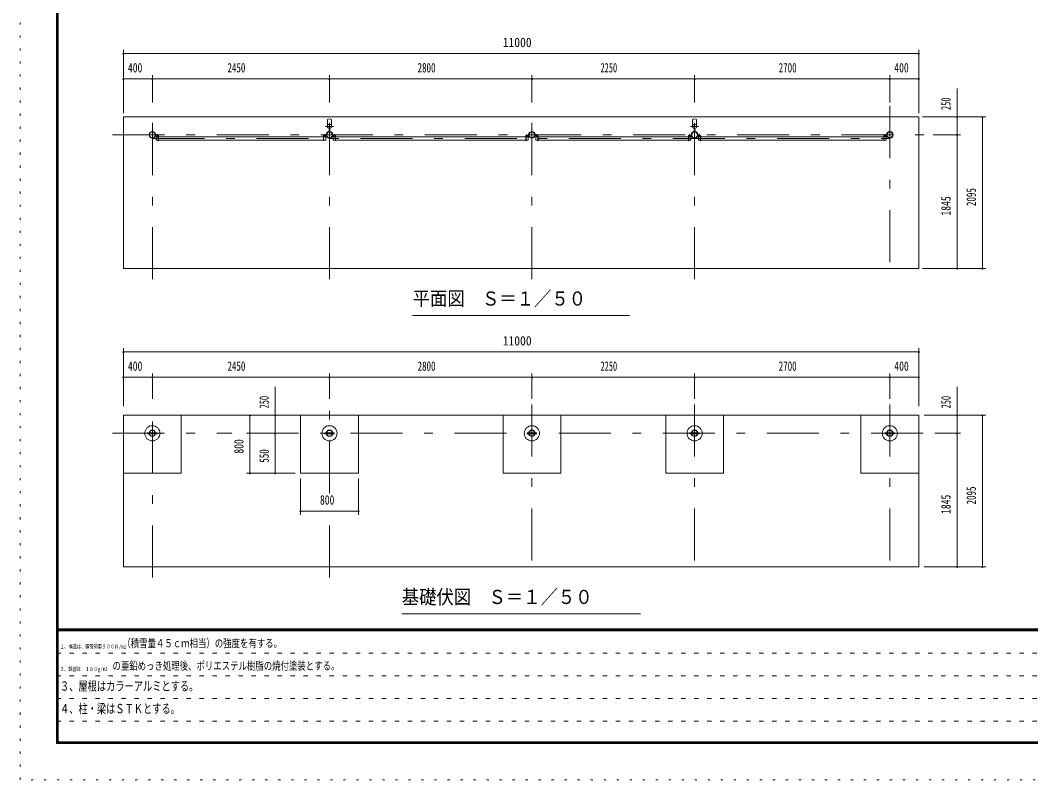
# Model space of a CAD drawing. Units: millimetres, scale not verified, with parts at other scales. Extents: x -25848 to 25858, y -10500 to 10500.
# Drawn here: x -3842 to 10136, y -10500 to 0 of the extents above; entities that cross this region are included whole.
import ezdxf
from ezdxf.enums import TextEntityAlignment as Align

# ---------------------------------------------------------------- set-up
doc = ezdxf.new("R2010")
doc.units = ezdxf.units.MM
doc.header["$LTSCALE"] = 60
for name, pattern in [('USER1', [3, 1, -2]), ('USER3', [24, 12, -5, 2, -5]), ('USER4', [3, 0.5, -2.5])]:
    doc.linetypes.add(name, pattern=pattern)
doc.layers.add('0-1_0-F', color=7, linetype='Continuous')
for name, color, linetype, lineweight in [('0-2_1-05BOLD', 7, 'Continuous', 18), ('0-3_1-25CENTER', 3, 'USER3', 18), ('0-5_1-55DIM', 3, 'Continuous', 18), ('0-C_F-F', 5, 'Continuous', 18), ('0-D_F-E_J_ADD', 5, 'USER4', 18)]:
    doc.layers.add(name, color=color, linetype=linetype, lineweight=lineweight)
doc.styles.add('ＭＳ ゴシック', font='')
doc.styles.get('ＭＳ ゴシック').set_extended_font_data('MS Gothic')

msp = doc.modelspace()

# ---------------------------------------------------------------- linework, layer by layer
at = {"layer": '0-2_1-05BOLD'}
for p, q in [((408.22, -1457.81), (408.22, -1373.23)), ((463.22, -1457.81), (463.22, -1373.23)), ((5458.23, -1457.81), (5458.23, -1373.23)), ((5513.22, -1457.81), (5513.22, -1373.23)), ((431.12, -1496.06), (431.12, -1539.41)), ((432.72, -1494.67), (432.72, -1540.88)), ((438.72, -1494.67), (438.72, -1540.88)), ((440.32, -1496.06), (440.32, -1539.41)), ((5481.12, -1496.06), (5481.12, -1539.41)), ((5482.72, -1494.67), (5482.72, -1540.88)), ((5488.72, -1494.67), (5488.72, -1540.88)), ((5490.32, -1496.06), (5490.32, -1539.41)), ((-1969.73, -1593.33), (-1969.73, -1573.33)), ((-1934.93, -1595.33), (-1964.53, -1595.33)), ((-1964.53, -1598.53), (-1934.93, -1598.53)), ((-1932.93, -1655.83), (-1961.78, -1655.83)), ((-1932.93, -1600.53), (-1932.93, -1666.33)), ((-1929.73, -1666.33), (-1932.93, -1666.33)), ((-1929.73, -1600.53), (-1929.73, -1666.33)), ((351.17, -1613.13), (-1929.73, -1613.13)), ((351.17, -1655.83), (-1929.73, -1655.83)), ((351.17, -1600.53), (351.17, -1666.33)), ((351.17, -1666.33), (354.37, -1666.33)), ((354.37, -1600.53), (354.37, -1666.33)), ((354.37, -1655.83), (383.22, -1655.83)), ((356.37, -1595.33), (385.97, -1595.33)), ((385.97, -1598.53), (356.37, -1598.53)), ((387.97, -1573.33), (391.17, -1573.33)), ((387.97, -1593.33), (387.97, -1573.33)), ((391.17, -1593.33), (391.17, -1573.33)), ((480.27, -1593.33), (480.27, -1573.33)), ((515.07, -1595.33), (485.47, -1595.33)), ((485.47, -1598.53), (515.07, -1598.53)), ((488.22, -1613.13), (488.22, -1655.83)), ((517.07, -1613.13), (488.22, -1613.13)), ((517.07, -1655.83), (488.22, -1655.83)), ((517.07, -1600.53), (517.07, -1666.33)), ((520.27, -1666.33), (517.07, -1666.33)), ((520.27, -1600.53), (520.27, -1666.33)), ((520.27, -1613.13), (3151.17, -1613.13)), ((520.27, -1655.83), (3151.17, -1655.83)), ((3154.37, -1600.53), (3154.37, -1666.33)), ((3154.37, -1655.83), (3183.22, -1655.83)), ((3156.37, -1595.33), (3185.97, -1595.33)), ((3185.97, -1598.53), (3156.37, -1598.53)), ((3191.17, -1593.33), (3191.17, -1573.33)), ((3280.27, -1593.33), (3280.27, -1573.33)), ((3283.47, -1573.33), (3280.27, -1573.33)), ((3283.47, -1593.33), (3283.47, -1573.33)), ((3315.07, -1595.33), (3285.47, -1595.33)), ((3285.47, -1598.53), (3315.07, -1598.53)), ((3317.07, -1613.13), (3288.22, -1613.13)), ((3288.22, -1613.13), (3288.22, -1655.83)), ((3317.07, -1655.83), (3288.22, -1655.83)), ((3317.07, -1600.53), (3317.07, -1666.33)), ((3320.27, -1666.33), (3317.07, -1666.33)), ((3320.27, -1600.53), (3320.27, -1666.33)), ((3320.27, -1613.13), (5401.17, -1613.13)), ((3320.27, -1655.83), (5401.17, -1655.83)), ((5404.37, -1600.53), (5404.37, -1666.33)), ((5404.37, -1655.83), (5433.22, -1655.83)), ((5406.37, -1595.33), (5435.97, -1595.33)), ((5435.97, -1598.53), (5406.37, -1598.53)), ((5441.17, -1593.33), (5441.17, -1573.33)), ((5530.27, -1593.33), (5530.27, -1573.33)), ((5533.47, -1573.33), (5530.27, -1573.33)), ((5533.47, -1593.33), (5533.47, -1573.33)), ((5565.07, -1595.33), (5535.47, -1595.33)), ((5535.47, -1598.53), (5565.07, -1598.53)), ((5538.22, -1613.13), (5538.22, -1655.83)), ((5567.07, -1613.13), (5538.22, -1613.13)), ((5567.07, -1655.83), (5538.22, -1655.83)), ((5567.07, -1600.53), (5567.07, -1666.33)), ((5570.27, -1666.33), (5567.07, -1666.33)), ((5570.27, -1600.53), (5570.27, -1666.33)), ((8101.17, -1613.13), (5570.27, -1613.13)), ((8101.17, -1655.83), (5570.27, -1655.83)), ((8101.17, -1600.53), (8101.17, -1666.33)), ((8101.17, -1666.33), (8104.38, -1666.33)), ((8104.38, -1600.53), (8104.38, -1666.33)), ((8104.38, -1613.13), (8133.22, -1613.13)), ((8104.38, -1655.83), (8133.22, -1655.83)), ((8106.37, -1595.33), (8135.97, -1595.33)), ((8135.97, -1598.53), (8106.37, -1598.53)), ((8133.22, -1613.13), (8133.22, -1655.83)), ((8141.17, -1593.33), (8141.17, -1573.33)), ((-2414.27, -5460.33), (8585.72, -5460.33)), ((-2414.27, -7555.33), (-2414.27, -5460.33)), ((35.73, -6260.33), (35.73, -5460.33)), ((835.73, -6260.33), (835.73, -5460.33)), ((2835.72, -6260.33), (2835.72, -5460.33)), ((3635.73, -6260.33), (3635.73, -5460.33)), ((5085.72, -6260.33), (5085.72, -5460.33)), ((5885.73, -6260.33), (5885.73, -5460.33)), ((7785.73, -6260.33), (7785.73, -5460.33)), ((8585.72, -5460.33), (8585.72, -7555.33)), ((8585.73, -6260.33), (8585.73, -5460.33)), ((-2079.27, -5703.83), (-2058.35, -5703.83)), ((-2079.27, -5716.83), (-2079.27, -5703.83)), ((-2079.27, -5716.83), (-2058.35, -5716.83)), ((-2054.09, -5703.83), (-1974.45, -5703.83)), ((-2054.09, -5716.83), (-1974.45, -5716.83)), ((-1970.2, -5703.83), (-1949.27, -5703.83)), ((-1970.2, -5716.83), (-1949.27, -5716.83)), ((-1949.27, -5716.83), (-1949.27, -5703.83)), ((370.73, -5716.83), (370.73, -5703.83)), ((370.73, -5703.83), (391.65, -5703.83)), ((370.73, -5716.83), (391.65, -5716.83)), ((395.91, -5703.83), (475.55, -5703.83)), ((395.91, -5716.83), (475.55, -5716.83)), ((479.8, -5703.83), (500.73, -5703.83)), ((3170.72, -5716.83), (3170.72, -5703.83)), ((3170.72, -5703.83), (3191.65, -5703.83)), ((3170.72, -5716.83), (3191.65, -5716.83)), ((3195.9, -5703.83), (3275.55, -5703.83)), ((3195.9, -5716.83), (3275.55, -5716.83)), ((3279.8, -5703.83), (3300.73, -5703.83)), ((5420.72, -5703.83), (5441.65, -5703.83)), ((5420.72, -5716.83), (5420.72, -5703.83)), ((5420.72, -5716.83), (5441.65, -5716.83)), ((5445.9, -5703.83), (5525.55, -5703.83)), ((5445.9, -5716.83), (5525.55, -5716.83)), ((5529.8, -5703.83), (5550.73, -5703.83)), ((8120.73, -5703.83), (8141.65, -5703.83)), ((8120.73, -5716.83), (8120.73, -5703.83)), ((8120.73, -5716.83), (8141.65, -5716.83)), ((8145.91, -5703.83), (8225.55, -5703.83)), ((8145.91, -5716.83), (8225.55, -5716.83)), ((8229.8, -5703.83), (8250.73, -5703.83)), ((8229.8, -5716.83), (8250.73, -5716.83)), ((8250.73, -5716.83), (8250.73, -5703.83)), ((35.73, -6260.33), (835.73, -6260.33)), ((2835.72, -6260.33), (3635.73, -6260.33)), ((5085.72, -6260.33), (5885.73, -6260.33)), ((7785.73, -6260.33), (8585.73, -6260.33)), ((8585.72, -7555.33), (-2414.27, -7555.33))]:
    msp.add_line(p, q, dxfattribs=at)
msp.add_lwpolyline([(-2414.28, -3430.33), (-2414.28, -1335.33), (8585.72, -1335.33), (8585.72, -3430.33)], close=True, dxfattribs=at)
for points in [[(-1966.53, -1593.33), (-1966.53, -1573.33), (-1969.73, -1573.33)], [(-1932.93, -1613.13), (-1961.78, -1613.13), (-1961.78, -1655.83)], [(354.37, -1613.13), (383.22, -1613.13), (383.22, -1655.83)], [(483.47, -1593.33), (483.47, -1573.33), (480.27, -1573.33)], [(3151.17, -1600.53), (3151.17, -1666.33), (3154.37, -1666.33)], [(3154.37, -1613.13), (3183.22, -1613.13), (3183.22, -1655.83)], [(3187.97, -1593.33), (3187.97, -1573.33), (3191.17, -1573.33)], [(5401.17, -1600.53), (5401.17, -1666.33), (5404.37, -1666.33)], [(5404.37, -1613.13), (5433.22, -1613.13), (5433.22, -1655.83)], [(5437.97, -1593.33), (5437.97, -1573.33), (5441.17, -1573.33)], [(8137.97, -1593.33), (8137.97, -1573.33), (8141.17, -1573.33)], [(-2414.27, -6260.33), (-1614.27, -6260.33), (-1614.27, -5460.33)], [(479.8, -5716.83), (500.73, -5716.83), (500.73, -5703.83)], [(3279.8, -5716.83), (3300.73, -5716.83), (3300.73, -5703.83)], [(5529.8, -5716.83), (5550.73, -5716.83), (5550.73, -5703.83)]]:
    msp.add_lwpolyline(points, dxfattribs=at)
for centre, radius in [((435.72, -1467.33), 27.5), ((435.72, -1435.98), 2.25), ((5485.72, -1467.33), 27.5), ((5485.72, -1435.98), 2.25), ((-2014.28, -1585.33), 44.55), ((-2014.28, -1585.33), 40.35), ((435.72, -1585.33), 44.55), ((435.72, -1585.33), 40.35), ((435.72, -1633.73), 2.25), ((3235.72, -1585.33), 44.55), ((3235.72, -1585.33), 40.35), ((5485.72, -1585.33), 44.55), ((5485.72, -1585.33), 40.35), ((5485.72, -1633.73), 2.25), ((8185.72, -1585.33), 44.55), ((8185.72, -1585.33), 40.35), ((-2014.27, -5710.33), 105), ((-2014.27, -5710.33), 44.55), ((-2014.27, -5710.33), 40.35), ((435.73, -5710.33), 105), ((435.73, -5710.33), 44.55), ((435.73, -5710.33), 40.35), ((3235.72, -5710.33), 105), ((3235.72, -5710.33), 44.55), ((3235.72, -5710.33), 40.35), ((5485.72, -5710.33), 105), ((5485.72, -5710.33), 44.55), ((5485.72, -5710.33), 40.35), ((8185.73, -5710.33), 105), ((8185.73, -5710.33), 44.55), ((8185.73, -5710.33), 40.35)]:
    msp.add_circle(centre, radius, dxfattribs=at)
for centre, radius, start, end in [((435.72, -1408.72), 44.9, 52.23546, 127.76454), ((5485.72, -1408.72), 44.9, 52.23546, 127.76454), ((435.72, -1467.33), 29.1, 90, 260.90512), ((435.72, -1484.73), 44.9, 109.58864, 127.76454), ((435.72, -1435.98), 3.85, 270, 218.65778), ((435.72, -1467.33), 29.1, 279.09488, 84.06984), ((435.72, -1484.73), 44.9, 52.23546, 70.41136), ((5485.72, -1467.33), 29.1, 90, 260.90512), ((5485.72, -1484.73), 44.9, 109.58864, 127.76454), ((5485.72, -1435.98), 3.85, 270, 218.65778), ((5485.72, -1467.33), 29.1, 279.09488, 84.06984), ((5485.72, -1484.73), 44.9, 52.23546, 70.41136), ((-1964.53, -1593.33), 5.2, 180, 270), ((-1964.53, -1593.33), 2, 180, 270), ((-1934.93, -1600.53), 5.2, 0, 90), ((-1934.93, -1600.53), 2, 0, 90), ((356.37, -1600.53), 5.2, 90, 180), ((356.37, -1600.53), 2, 90, 180), ((385.97, -1593.33), 2, 270, 0), ((385.97, -1593.33), 5.2, 270, 0), ((435.72, -1585.33), 46.15, 95.72713, 270.00108), ((435.72, -1633.73), 3.85, 142.09248, 90), ((435.72, -1585.33), 46.15, 273.78915, 84.28163), ((485.47, -1593.33), 5.2, 180, 270), ((485.47, -1593.33), 2, 180, 270), ((515.07, -1600.53), 5.2, 0, 90), ((515.07, -1600.53), 2, 0, 90), ((3156.37, -1600.53), 5.2, 90, 180), ((3156.37, -1600.53), 2, 90, 180), ((3185.97, -1593.33), 2, 270, 0), ((3185.97, -1593.33), 5.2, 270, 0), ((3285.47, -1593.33), 5.2, 180, 270), ((3285.47, -1593.33), 2, 180, 270), ((3315.07, -1600.53), 5.2, 0, 90), ((3315.07, -1600.53), 2, 0, 90), ((5406.37, -1600.53), 5.2, 90, 180), ((5406.37, -1600.53), 2, 90, 180), ((5435.97, -1593.33), 2, 270, 0), ((5435.97, -1593.33), 5.2, 270, 0), ((5485.72, -1585.33), 46.15, 95.72713, 270.00108), ((5485.72, -1633.73), 3.85, 142.09248, 90), ((5485.72, -1585.33), 46.15, 273.78915, 84.28163), ((5535.47, -1593.33), 5.2, 180, 270), ((5535.47, -1593.33), 2, 180, 270), ((5565.07, -1600.53), 5.2, 0, 90), ((5565.07, -1600.53), 2, 0, 90), ((8106.37, -1600.53), 5.2, 90, 180), ((8106.37, -1600.53), 2, 90, 180), ((8135.97, -1593.33), 2, 270, 0), ((8135.97, -1593.33), 5.2, 270, 0)]:
    msp.add_arc(centre, radius, start, end, dxfattribs=at)
at = {"layer": '0-3_1-25CENTER'}
for p, q in [((-2014.28, -3580.33), (-2014.28, -1185.33)), ((435.72, -3580.33), (435.72, -1185.33)), ((3235.72, -3580.33), (3235.72, -1185.33)), ((5485.72, -3580.33), (5485.72, -1185.33)), ((8185.72, -1185.33), (8185.72, -3580.33)), ((380.72, -1467.33), (490.72, -1467.33)), ((446.48, -1517.8), (424.96, -1517.8)), ((5430.72, -1467.33), (5540.72, -1467.33)), ((5496.49, -1517.8), (5474.96, -1517.8)), ((-2564.28, -1585.33), (8735.72, -1585.33)), ((-2014.28, -1634.48), (8185.72, -1634.48)), ((-1944.73, -1576.33), (-1944.73, -1618.13)), ((366.17, -1576.33), (366.17, -1618.13)), ((505.27, -1576.33), (505.27, -1618.13)), ((3166.17, -1576.33), (3166.17, -1618.13)), ((3305.27, -1576.33), (3305.27, -1618.13)), ((5416.17, -1576.33), (5416.17, -1618.13)), ((5555.27, -1576.33), (5555.27, -1618.13)), ((8116.17, -1576.33), (8116.17, -1618.13)), ((-2014.27, -7705.33), (-2014.27, -5310.33)), ((435.73, -6538.73), (435.73, -5310.33)), ((3235.72, -5310.33), (3235.72, -7705.33)), ((5485.72, -5310.33), (5485.72, -7705.33)), ((8185.73, -5310.33), (8185.73, -7705.33)), ((-2564.27, -5710.33), (-917.11, -5710.33)), ((-714.27, -5710.33), (8735.72, -5710.33)), ((435.73, -7705.33), (435.73, -6735.33))]:
    msp.add_line(p, q, dxfattribs=at)
at = {"layer": '0-5_1-55DIM'}
for p, q in [((-2414.28, -410.33), (-2414.28, -1285.33)), ((8585.72, -410.33), (8585.72, -1285.33)), ((-2404.28, -460.33), (-2424.28, -460.33)), ((-2414.28, -460.33), (8585.72, -460.33)), ((8595.72, -460.33), (8575.72, -460.33)), ((-2404.28, -810.33), (-2424.28, -810.33)), ((-2414.28, -810.33), (-2014.28, -810.33)), ((-2004.28, -810.33), (-2024.28, -810.33)), ((-2014.28, -760.33), (-2014.28, -1135.33)), ((-2014.28, -810.33), (435.72, -810.33)), ((445.72, -810.33), (425.72, -810.33)), ((435.72, -760.33), (435.72, -1135.33)), ((435.72, -810.33), (3235.72, -810.33)), ((3245.72, -810.33), (3225.72, -810.33)), ((3235.72, -760.33), (3235.72, -1135.33)), ((3235.72, -810.33), (5485.72, -810.33)), ((5495.72, -810.33), (5475.72, -810.33)), ((5485.72, -760.33), (5485.72, -1135.33)), ((5485.72, -810.33), (8185.72, -810.33)), ((8195.72, -810.33), (8175.72, -810.33)), ((8185.72, -760.33), (8185.72, -1135.33)), ((8185.72, -810.33), (8585.72, -810.33)), ((8595.72, -810.33), (8575.72, -810.33)), ((9115.72, -1335.33), (9115.72, -942.83)), ((9515.72, -1335.33), (8635.72, -1335.33)), ((9125.72, -1335.33), (9105.72, -1335.33)), ((9115.72, -1585.33), (9115.72, -1335.33)), ((9475.72, -1335.33), (9455.72, -1335.33)), ((9465.72, -3430.33), (9465.72, -1335.33)), ((9165.72, -1585.33), (8785.72, -1585.33)), ((9125.72, -1585.33), (9105.72, -1585.33)), ((9115.72, -3430.33), (9115.72, -1585.33)), ((9515.72, -3430.33), (8635.72, -3430.33)), ((9125.72, -3430.33), (9105.72, -3430.33)), ((9475.72, -3430.33), (9455.72, -3430.33)), ((1585.72, -4080.33), (4585.72, -4080.33)), ((-2404.27, -4585.33), (-2424.27, -4585.33)), ((-2414.27, -4535.33), (-2414.27, -5335.33)), ((-2414.27, -4585.33), (8585.72, -4585.33)), ((8595.72, -4585.33), (8575.72, -4585.33)), ((8585.72, -4535.33), (8585.72, -5335.33)), ((-2014.27, -5235.33), (-2014.27, -4885.33)), ((435.73, -5235.33), (435.73, -4885.33)), ((3235.72, -5235.33), (3235.72, -4885.33)), ((5485.72, -5235.33), (5485.72, -4885.33)), ((8185.73, -5235.33), (8185.73, -4885.33)), ((-2404.27, -4935.33), (-2424.27, -4935.33)), ((-2414.27, -4935.33), (8585.72, -4935.33)), ((-2004.27, -4935.33), (-2024.27, -4935.33)), ((445.73, -4935.33), (425.73, -4935.33)), ((3245.72, -4935.33), (3225.72, -4935.33)), ((5495.72, -4935.33), (5475.72, -4935.33)), ((8195.73, -4935.33), (8175.73, -4935.33)), ((8595.72, -4935.33), (8575.72, -4935.33)), ((-314.27, -5067.83), (-314.27, -6260.33)), ((9115.72, -7555.33), (9115.72, -5067.83)), ((-654.27, -5460.33), (-674.27, -5460.33)), ((-664.27, -5460.33), (-664.27, -6260.33)), ((-304.27, -5460.33), (-324.27, -5460.33)), ((8660.72, -5460.33), (9515.72, -5460.33)), ((9125.72, -5460.33), (9105.72, -5460.33)), ((9475.72, -5460.33), (9455.72, -5460.33)), ((9465.72, -5460.33), (9465.72, -7555.33)), ((-304.27, -5710.33), (-324.27, -5710.33)), ((8810.72, -5710.33), (9165.72, -5710.33)), ((9125.72, -5710.33), (9105.72, -5710.33)), ((-39.27, -6260.33), (-714.27, -6260.33)), ((-654.27, -6260.33), (-674.27, -6260.33)), ((-304.27, -6260.33), (-324.27, -6260.33)), ((35.73, -6335.33), (35.73, -6835.33)), ((835.73, -6335.33), (835.73, -6835.33)), ((45.73, -6785.33), (25.73, -6785.33)), ((35.73, -6785.33), (835.73, -6785.33)), ((845.73, -6785.33), (825.73, -6785.33)), ((8660.72, -7555.33), (9515.72, -7555.33)), ((9125.72, -7555.33), (9105.72, -7555.33)), ((9475.72, -7555.33), (9455.72, -7555.33)), ((4735.72, -8205.33), (1435.72, -8205.33))]:
    msp.add_line(p, q, dxfattribs=at)
for centre in [(-2414.28, -460.33), (8585.72, -460.33), (-2414.28, -810.33), (-2014.28, -810.33), (435.72, -810.33), (3235.72, -810.33), (5485.72, -810.33), (8185.72, -810.33), (8585.72, -810.33), (9115.72, -1335.33), (9465.72, -1335.33), (9115.72, -1585.33), (9115.72, -3430.33), (9465.72, -3430.33), (-2414.27, -4585.33), (8585.72, -4585.33), (-2414.27, -4935.33), (-2014.27, -4935.33), (435.73, -4935.33), (3235.72, -4935.33), (5485.72, -4935.33), (8185.73, -4935.33), (8585.72, -4935.33), (-664.27, -5460.33), (-314.27, -5460.33), (9115.72, -5460.33), (9465.72, -5460.33), (-314.27, -5710.33), (9115.72, -5710.33), (-664.27, -6260.33), (-314.27, -6260.33), (35.73, -6785.33), (835.73, -6785.33), (9115.72, -7555.33), (9465.72, -7555.33)]:
    msp.add_arc(centre, 10, 180, 0, dxfattribs=at)
at = {"layer": '0-C_F-F'}
for p, q in [((-3341.94, 10100), (-3341.94, -10000)), ((-3339.44, 10097.5), (-3339.44, -9997.5)), ((-3334.44, 10092.5), (-3334.44, -9992.5)), ((-3329.44, 10087.5), (-3329.44, -9987.5)), ((-3324.44, 10082.5), (-3324.44, -9982.5)), ((-3321.94, 10080), (-3321.94, -9980)), ((-3319.44, 10077.5), (-3319.44, -9977.5)), ((25333.06, -8415), (-3316.94, -8415)), ((25333.06, -8417.5), (-3316.94, -8417.5)), ((25333.06, -8420), (-3316.94, -8420)), ((25333.06, -8422.5), (-3316.94, -8422.5)), ((25333.06, -8425), (-3316.94, -8425)), ((25333.06, -8427.5), (-3316.94, -8427.5)), ((25333.06, -8430), (-3316.94, -8430)), ((25333.06, -8432.5), (-3316.94, -8432.5)), ((25333.06, -8435), (-3316.94, -8435)), ((25333.06, -8437.5), (-3316.94, -8437.5)), ((25333.06, -8440), (-3316.94, -8440)), ((-3341.94, -10000), (25358.06, -10000)), ((-3339.44, -9997.5), (25355.56, -9997.5)), ((-3334.44, -9992.5), (25350.56, -9992.5)), ((-3329.44, -9987.5), (25345.56, -9987.5)), ((-3324.44, -9982.5), (25340.56, -9982.5)), ((-3321.94, -9980), (25338.06, -9980)), ((-3319.44, -9977.5), (25335.56, -9977.5))]:
    msp.add_line(p, q, dxfattribs=at)
at = {"layer": '0-C_F-F', "color": 6, "linetype": 'USER1'}
for p, q in [((-3341.94, -8752), (14908.06, -8752)), ((-3341.94, -9064), (14908.06, -9064)), ((-3341.94, -9376), (14908.06, -9376)), ((-3341.94, -9688), (12400.06, -9688))]:
    msp.add_line(p, q, dxfattribs=at)
at = {"layer": '0-C_F-F'}
for points in [[(-3336.94, 10095), (-3336.94, -9995), (25353.06, -9995), (25353.06, 10095)], [(-3331.94, 10090), (-3331.94, -9990), (25348.06, -9990), (25348.06, 10090)], [(-3326.94, 10085), (-3326.94, -9985), (25343.06, -9985), (25343.06, 10085)], [(-3316.94, 10075), (-3316.94, -9975), (25333.06, -9975), (25333.06, 10075)]]:
    msp.add_lwpolyline(points, dxfattribs=at)
at = {"layer": '0-D_F-E_J_ADD'}
msp.add_line((25858.06, -10500), (-3841.94, -10500), dxfattribs=at)
msp.add_lwpolyline([(-3841.94, -10500), (-3841.94, 10500), (25858.06, 10500)], dxfattribs=at)

# ---------------------------------------------------------------- texts
at = {"layer": '0-1_0-F', "style": 'ＭＳ ゴシック'}
for s, height, width, p in [('１、構造は、積雪荷重９００Ｎ/m2', 55.35, 0.75, (-3291.94, -8702)), ('（積雪量４５ｃｍ相当）の強度を有する。', 110.7, 0.75, (-2429.45, -8702)), ('２、鉄部は\u3000１８０g/m2', 55.35, 0.75, (-3291.94, -9014)), ('\u3000の亜鉛めっき処理後、ポリエステル樹脂の焼付塗装とする。', 110.7, 0.75, (-2682.34, -9014)), ('３、屋根はカラーアルミとする。', 130.2, 0.7, (-3291.94, -9308.23)), ('４、柱・梁はＳＴＫとする。', 130.2, 0.7, (-3291.94, -9620.23))]:
    msp.add_text(s, height=height, dxfattribs=dict(at, width=width)).set_placement(p, align=Align.BOTTOM_LEFT)
at = {"layer": '0-5_1-55DIM', "color": 7, "style": 'ＭＳ ゴシック'}
for s, height, width, p in [('11000', 130.2, 0.9, (2832.67, -410.33)), ('400', 130.2, 0.75, (-2351.9, -760.33)), ('2450', 130.2, 0.7, (-975.29, -760.33)), ('2800', 130.2, 0.7, (1654.45, -760.33)), ('2250', 130.2, 0.65, (4184.04, -760.33)), ('2700', 130.2, 0.7, (6649.12, -760.33)), ('400', 130.2, 0.75, (8248.09, -760.33)), ('平面図\u3000Ｓ＝１／５０', 195.4, 0.9, (1585.72, -4003.68)), ('11000', 130.2, 0.9, (2832.68, -4535.33)), ('400', 130.2, 0.75, (-2351.9, -4885.33)), ('2450', 130.2, 0.7, (-975.28, -4885.33)), ('2800', 130.2, 0.7, (1654.45, -4885.33)), ('2250', 130.2, 0.65, (4184.04, -4885.33)), ('2700', 130.2, 0.7, (6649.12, -4885.33)), ('400', 130.2, 0.75, (8248.1, -4885.33)), ('800', 130.2, 0.75, (304.32, -6735.33)), ('基礎伏図\u3000Ｓ＝１／５０', 195.4, 0.9, (1435.72, -8128.68))]:
    msp.add_text(s, height=height, dxfattribs=dict(at, width=width)).set_placement(p, align=Align.BOTTOM_LEFT)
for s, width, p in [('250', 0.65, (9065.72, -1240.91)), ('2095', 0.7, (9415.72, -2568.84)), ('1845', 0.75, (9065.72, -2700.05)), ('250', 0.65, (-364.27, -5365.91)), ('250', 0.65, (9065.72, -5365.91)), ('800', 0.75, (-714.27, -5991.73)), ('550', 0.7, (-364.27, -6116.82)), ('1845', 0.75, (9065.72, -6825.05)), ('2095', 0.7, (9415.72, -6693.84))]:
    msp.add_text(s, height=130.2, rotation=90, dxfattribs=dict(at, width=width)).set_placement(p, align=Align.BOTTOM_LEFT)

doc.saveas('drawing.dxf')
